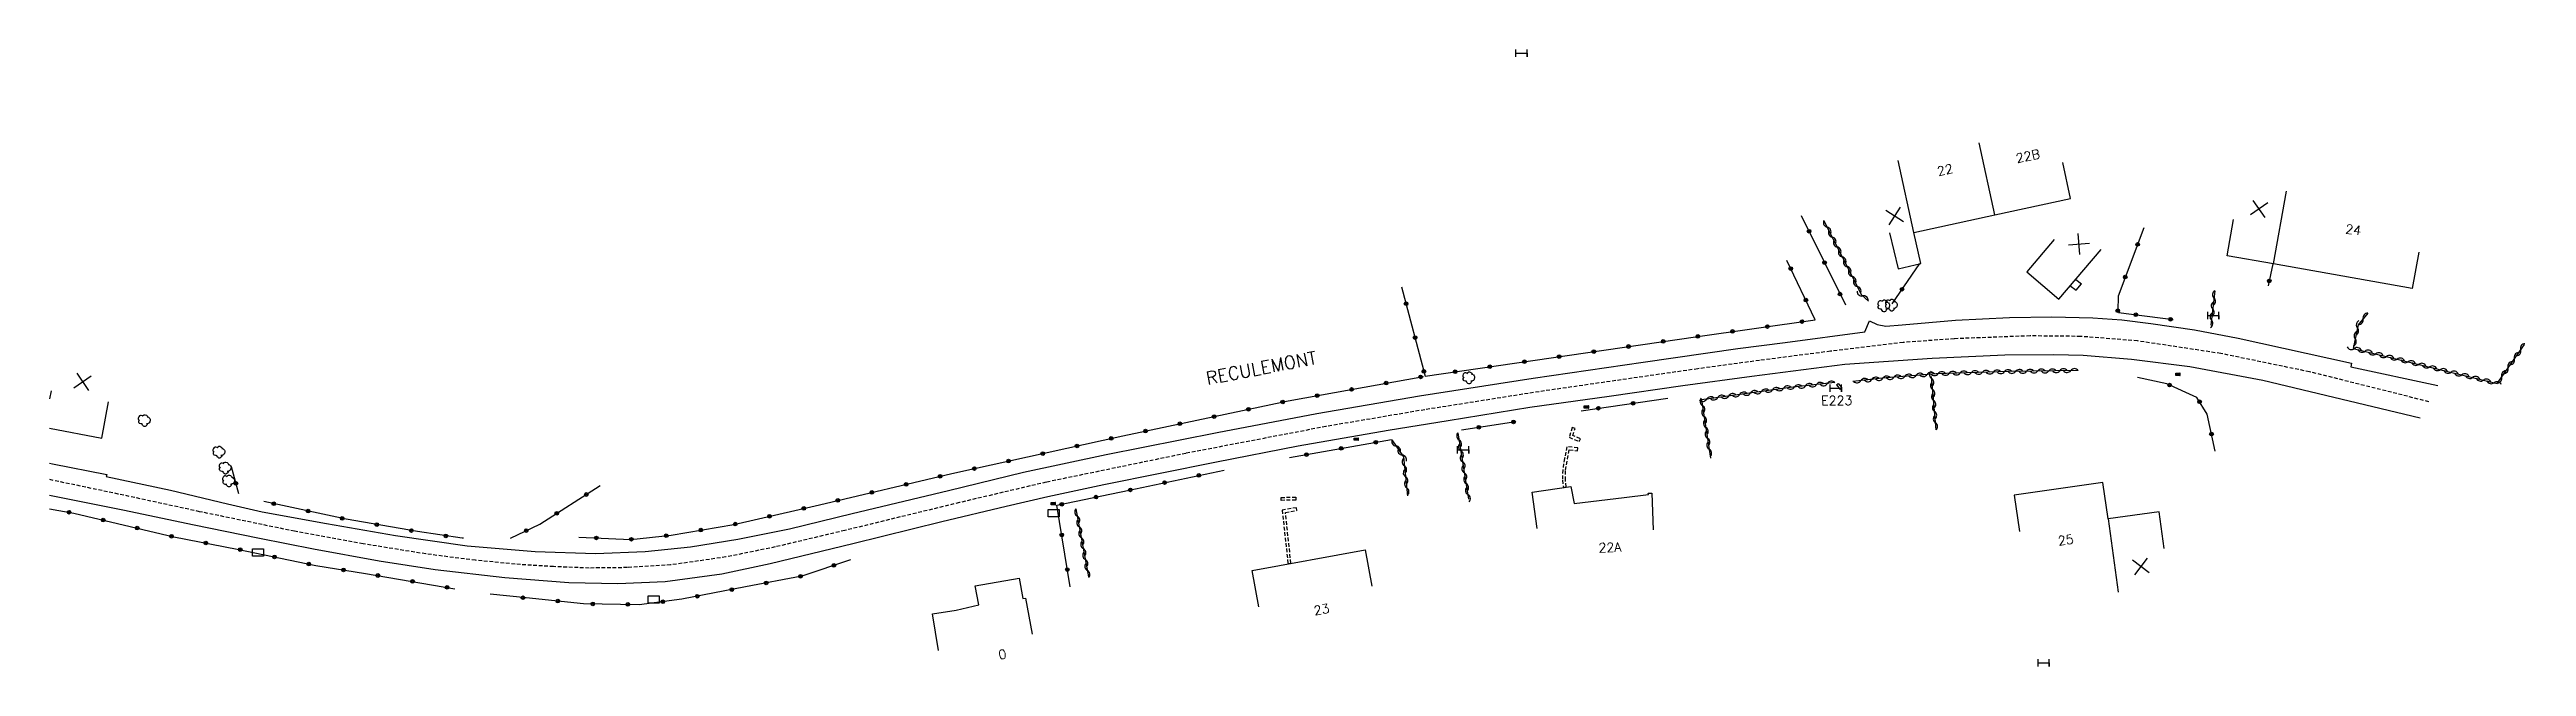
# Model space of a CAD drawing. Header units: millimetres. Extents: x 268000 to 268336, y 120133 to 120217.
import ezdxf
from ezdxf.enums import TextEntityAlignment as Align

# ---------------------------------------------------------------- set-up
doc = ezdxf.new("R2010")
doc.units = ezdxf.units.MM
doc.linetypes.add('DASHED', pattern=[0.75, 0.5, -0.25])
doc.layers.get('0').update_dxf_attribs({"linetype": 'CONTINUOUS'})
for name, color, linetype in [('W0001', 6, 'DASHED'), ('W0008', 7, 'CONTINUOUS'), ('W0100', 7, 'CONTINUOUS'), ('W0105', 7, 'CONTINUOUS'), ('W0112', 1, 'DASHED'), ('W0300', 7, 'CONTINUOUS'), ('W0310', 3, 'CONTINUOUS'), ('W0322', 7, 'CONTINUOUS'), ('W0400', 7, 'CONTINUOUS'), ('W0984', 7, 'CONTINUOUS'), ('W0989', 7, 'CONTINUOUS'), ('W0991', 7, 'CONTINUOUS'), ('W1102', 7, 'CONTINUOUS'), ('W1471', 7, 'CONTINUOUS'), ('W1474', 7, 'CONTINUOUS')]:
    doc.layers.add(name, color=color, linetype=linetype)
doc.styles.get("Standard").update_dxf_attribs({"font": 'romans.shx', "width": 0.85})

# ---------------------------------------------------------------- blocks, each defined once
blk = doc.blocks.new('t991o')
at = {"color": 0, "linetype": 'Continuous'}
for p, q in [((-1, 1), (1, -1)), ((-1, -1), (1, 1))]:
    blk.add_line(p, q, dxfattribs=at)
blk = doc.blocks.new('T1471')
at = {"color": 0, "linetype": 'Continuous', "flags": 128}
blk.add_lwpolyline([(-0.75, -0.5), (-0.75, 0.5), (0.75, 0.5), (0.75, -0.5), (-0.75, -0.5)], dxfattribs=at)
blk = doc.blocks.new('T300')
for p, q in [((-0.8, 0.51), (-0.86, 0.34)), ((-0.86, 0.34), (-0.86, 0.17)), ((-0.86, 0.17), (-0.74, 0.06)), ((-0.69, 0.63), (-0.8, 0.51)), ((-0.8, -0.06), (-0.74, 0.06)), ((-0.74, 0.06), (-0.69, 0.11)), ((-0.57, 0.69), (-0.69, 0.63)), ((-0.46, 0.69), (-0.57, 0.69)), ((-0.29, 0.63), (-0.46, 0.69)), ((-0.29, 0.63), (-0.17, 0.74)), ((-0.23, 0.57), (-0.29, 0.63)), ((-0.17, 0.74), (-0.06, 0.8)), ((-0.06, 0.8), (0.06, 0.8)), ((0.06, 0.8), (0.23, 0.74)), ((0.23, 0.74), (0.34, 0.63)), ((0.34, 0.63), (0.4, 0.51)), ((0.46, 0.46), (0.34, 0.46)), ((0.4, 0.51), (0.4, 0.46)), ((0.57, 0.4), (0.46, 0.46)), ((0.57, 0.4), (0.69, 0.29)), ((0.69, 0.29), (0.74, 0.17)), ((0.74, 0.06), (0.69, -0.17)), ((0.74, 0.17), (0.74, 0.06)), ((-0.8, -0.17), (-0.8, -0.06)), ((-0.8, -0.23), (-0.8, -0.17)), ((-0.74, -0.34), (-0.8, -0.23)), ((-0.69, -0.4), (-0.74, -0.34)), ((-0.51, -0.46), (-0.69, -0.4)), ((-0.4, -0.46), (-0.51, -0.46)), ((-0.4, -0.46), (-0.34, -0.46)), ((-0.34, -0.46), (-0.34, -0.4)), ((-0.34, -0.51), (-0.34, -0.46)), ((-0.29, -0.63), (-0.34, -0.51)), ((-0.17, -0.74), (-0.29, -0.63)), ((-0.06, -0.8), (-0.17, -0.74)), ((0.06, -0.8), (-0.06, -0.8)), ((0.17, -0.74), (0.06, -0.8)), ((0.23, -0.69), (0.17, -0.74)), ((0.29, -0.46), (0.23, -0.46)), ((0.29, -0.63), (0.23, -0.69)), ((0.46, -0.4), (0.29, -0.46)), ((0.34, -0.51), (0.29, -0.63)), ((0.34, -0.51), (0.34, -0.46)), ((0.57, -0.34), (0.46, -0.4)), ((0.63, -0.29), (0.57, -0.34)), ((0.69, -0.17), (0.63, -0.29))]:
    blk.add_line(p, q)
blk = doc.blocks.new('T400')
for p, q in [((-0.15, 0.3), (0.15, 0.3)), ((-0.15, -0.25), (-0.15, 0.3)), ((-0.15, 0.15), (0.15, 0.15)), ((-0.15, 0), (0.15, 0)), ((0.15, 0.3), (0.15, -0.25)), ((-0.15, -0.15), (0.15, -0.15)), ((-0.15, -0.25), (-0.15, -0.3)), ((-0.15, -0.3), (0.15, -0.3)), ((0.15, -0.3), (0.15, -0.25))]:
    blk.add_line(p, q)
blk = doc.blocks.new('T1474')
at = {"color": 0, "linetype": 'Continuous', "flags": 128}
for points in [[(-0.75, -0.5), (-0.75, 0.5)], [(-0.75, 0), (0.75, 0)], [(0.75, 0), (0.75, -0.5), (0.75, 0.5)]]:
    blk.add_lwpolyline(points, dxfattribs=at)
blk = doc.blocks.new('t322o')
at = {"color": 0, "linetype": 'Continuous'}
for radius in [0.25, 0.15]:
    blk.add_circle((0, 0), radius, dxfattribs=at)
blk = doc.blocks.new('t310o')
at = {"color": 0, "linetype": 'Continuous'}
for centre, start, end in [((-0.5, 0.38), 216.8699, 323.1304), ((0.5, -0.37), 36.8699, 143.1303)]:
    blk.add_arc(centre, 0.625, start, end, dxfattribs=at)

msp = doc.modelspace()

# ---------------------------------------------------------------- linework, layer by layer
at = {"layer": 'W0001'}
msp.add_lwpolyline([(268322.44, 120168.83), (268322.44, 120168.83), (268322.44, 120168.83), (268306.26, 120172.88), (268294.22, 120175.37), (268282.93, 120177.08), (268275.23, 120177.69), (268268.39, 120177.76), (268258.12, 120177.37), (268251.18, 120176.86), (268241.33, 120175.67), (268231.71, 120174.43), (268223.35, 120173.29), (268212.97, 120171.8), (268201.85, 120170.19), (268186.35, 120167.74), (268172.95, 120165.46), (268153.98, 120161.82), (268135.06, 120157.91), (268123.29, 120155.14), (268107.76, 120151.36), (268098.32, 120149.12), (268091.65, 120147.76), (268084.16, 120146.68), (268078.3, 120146.32), (268073.12, 120146.26), (268068.29, 120146.45), (268063.84, 120146.73), (268057.71, 120147.31), (268050.97, 120148.18), (268042.48, 120149.55), (268033.21, 120151.25), (268020.34, 120153.91), (268009.32, 120156.3), (268000, 120158.26)], dxfattribs=at)
at = {"layer": 'W0008'}
for points in [[(268000, 120160.47), (268000.4, 120160.4), (268007.76, 120158.97), (268007.66, 120158.68), (268016.37, 120156.81), (268024.1, 120154.98), (268028.8, 120153.91), (268037.53, 120152.32), (268046.9, 120150.67), (268056.61, 120149.26), (268065.81, 120148.49), (268074, 120148.23), (268080.72, 120148.5), (268086.86, 120149.13), (268093.29, 120150.2), (268100.26, 120151.59), (268108.75, 120153.64), (268121.81, 120156.8), (268131.96, 120159.26), (268143.2, 120161.68), (268158.23, 120164.64), (268171.73, 120167.22), (268185.65, 120169.61), (268201.04, 120172.01), (268215.97, 120174.21), (268228.76, 120176.04), (268235.21, 120176.85), (268245.97, 120178.32), (268246.64, 120179.79), (268247.67, 120179.3), (268248.82, 120179.09), (268251.03, 120179.26), (268258.3, 120179.88), (268265.6, 120180.25)], [(268265.6, 120180.25), (268271.33, 120180.35), (268276.89, 120180.2), (268280.8, 120179.94), (268284.75, 120179.43), (268290.65, 120178.58), (268296.57, 120177.46), (268311.95, 120174.05), (268311.86, 120173.57), (268323.62, 120171.02), (268323.62, 120171.02), (268323.62, 120171.02)], [(268000, 120156.14), (268010.17, 120154.12), (268019.36, 120152.16), (268028.44, 120150.3), (268035.79, 120148.89), (268044.67, 120147.26), (268052.27, 120146.08), (268061.7, 120144.98), (268070.39, 120144.31), (268077.03, 120144.18), (268083.43, 120144.42), (268091.11, 120145.47), (268097.65, 120146.86), (268108.86, 120149.58), (268120.92, 120152.56), (268129.62, 120154.66), (268135.28, 120155.95), (268142.89, 120157.58), (268158.12, 120160.67), (268169.19, 120162.84), (268181.38, 120164.98), (268189.52, 120166.27), (268200.58, 120168.07), (268211.36, 120169.59), (268221.34, 120171.05), (268230.68, 120172.31), (268243.26, 120173.9), (268255.12, 120174.74), (268264.98, 120175.2), (268271.6, 120175.23), (268275.57, 120175.13), (268282.12, 120174.61), (268290.02, 120173.62), (268299.92, 120171.76), (268321.25, 120166.65), (268321.25, 120166.65), (268321.25, 120166.65), (268321.25, 120166.65)]]:
    msp.add_lwpolyline(points, dxfattribs=at)
at = {"layer": 'W0100'}
for p, q in [((268000.2, 120170.29), (268000, 120169.22)), ((268242.17, 120171.1), (268242.63, 120170.5)), ((268242.63, 120170.5), (268242.86, 120170.7))]:
    msp.add_line(p, q, dxfattribs=at)
for points in [[(268249.34, 120191.72), (268250.51, 120186.85), (268253.59, 120187.59), (268252.65, 120191.79), (268263.62, 120194.2), (268273.88, 120196.39), (268272.83, 120201.28)], [(268321.05, 120189.11), (268320.17, 120184.18), (268301.38, 120187.54), (268295.07, 120188.64), (268295.93, 120193.56)], [(268271.64, 120190.84), (268267.93, 120186.45), (268272.29, 120182.76), (268278.03, 120189.49)], [(268242.17, 120171.1), (268242.4, 120171.29), (268242.86, 120170.7)], [(268000, 120165.24), (268007.08, 120163.9), (268008.01, 120168.82)], [(268201.6, 120151.62), (268200.91, 120156.57), (268206.15, 120157.31), (268206.62, 120155.01), (268213.36, 120155.82), (268216.68, 120156.25), (268216.65, 120156.4), (268217.12, 120156.42), (268217.32, 120151.43)], [(268286.57, 120148.93), (268285.88, 120153.89), (268278.96, 120152.92), (268278.24, 120157.85), (268266.25, 120156.17), (268266.94, 120151.22)], [(268163.87, 120141.02), (268162.97, 120145.94), (268178.3, 120148.73), (268179.2, 120143.81)], [(268120.47, 120135.09), (268119.67, 120140.03), (268122.86, 120140.54), (268125.94, 120141.27), (268125.41, 120143.85), (268131.38, 120144.89), (268131.88, 120142.12), (268132.26, 120142.19), (268133.14, 120137.27)]]:
    msp.add_lwpolyline(points, dxfattribs=at)
at = {"layer": 'W0105'}
for p, q in [((268273.79, 120184.61), (268274.62, 120183.94)), ((268274.6, 120185.42), (268275.34, 120184.82)), ((268274.62, 120183.94), (268275.34, 120184.82))]:
    msp.add_line(p, q, dxfattribs=at)
at = {"layer": 'W0112'}
for p, q in [((268206.34, 120165.31), (268205.92, 120164)), ((268205.92, 120164), (268207.3, 120163.44)), ((268166.88, 120155.84), (268168.89, 120155.88)), ((268168.89, 120155.88), (268168.89, 120155.48)), ((268205.01, 120158.17), (268205.15, 120157.2)), ((268168.97, 120154.45), (268167.04, 120154.11)), ((268167.04, 120154.11), (268167.82, 120146.87))]:
    msp.add_line(p, q, dxfattribs=at)
for points in [[(268207.08, 120162.58), (268205.63, 120162.72), (268205.29, 120161.13), (268205.05, 120159.57), (268205.01, 120158.17)], [(268205.95, 120162.29), (268207.04, 120162.18), (268207.08, 120162.58)], [(268206.42, 120164.23), (268206.72, 120165.19), (268206.34, 120165.31)], [(268207.3, 120163.44), (268207.45, 120163.81), (268206.42, 120164.23)], [(268205.15, 120157.2), (268205.54, 120157.26), (268205.41, 120158.19), (268205.45, 120159.53), (268205.68, 120161.06), (268205.95, 120162.29)], [(268168.89, 120155.48), (268166.89, 120155.44), (268166.88, 120155.84)], [(268167.48, 120153.78), (268169.04, 120154.06), (268168.97, 120154.45)], [(268167.82, 120146.87), (268168.22, 120146.91), (268167.48, 120153.78)]]:
    msp.add_lwpolyline(points, dxfattribs=at)
at = {"layer": 'W0310'}
for p, q in [((268293.42, 120183.87), (268292.88, 120179.23)), ((268255.65, 120165), (268255.04, 120172.23)), ((268190.85, 120164.62), (268192.3, 120155.62)), ((268139.08, 120154.29), (268140.79, 120145.06))]:
    msp.add_line(p, q, dxfattribs=at)
for points in [[(268240.44, 120193.39), (268245.54, 120183.32), (268246.5, 120182.48)], [(268314.16, 120180.85), (268312.83, 120179.26), (268312.15, 120176.07), (268331.66, 120171.31), (268335.38, 120176.6)], [(268274.91, 120173.08), (268265.47, 120172.92), (268255.66, 120172.63), (268248.32, 120172.01), (268244.38, 120171.57)], [(268241.93, 120171.42), (268235.87, 120170.77), (268223.86, 120169.09), (268225.07, 120161.18)], [(268181.91, 120163.65), (268183.46, 120161.33), (268184.03, 120156.04)]]:
    msp.add_lwpolyline(points, dxfattribs=at)
at = {"layer": 'W0322'}
for p, q in [((268237.38, 120194.09), (268243.36, 120181.97)), ((268249.68, 120182.13), (268253.43, 120187.57)), ((268301.26, 120187.54), (268300.66, 120184.54)), ((268280.37, 120180.92), (268287.78, 120179.97)), ((268207.53, 120167.59), (268219.28, 120169.31)), ((268191.35, 120165), (268198.72, 120166.14)), ((268168.02, 120161.24), (268181.85, 120163.71)), ((268024.62, 120160.04), (268025.62, 120156.38))]:
    msp.add_line(p, q, dxfattribs=at)
for points in [[(268283.8, 120192.41), (268280.31, 120183.16), (268280.27, 120181.15)], [(268183.22, 120184.42), (268186.41, 120172.3), (268223.03, 120177.64), (268239.26, 120179.95), (268235.44, 120188)], [(268071.73, 120150.44), (268078.79, 120150.15), (268084.22, 120150.71), (268092.74, 120152.18), (268104.36, 120154.85), (268122.29, 120159.09), (268145.45, 120164.19), (268167.83, 120168.95), (268186.2, 120172.26)], [(268293.47, 120162.11), (268292.39, 120167.15), (268291, 120169.42), (268286.93, 120171.25), (268282.95, 120172.13)], [(268138.3, 120143.72), (268136.5, 120154.77), (268146.31, 120156.84), (268159.16, 120159.54)], [(268062.48, 120150.31), (268066.43, 120152.23), (268074.62, 120157.44)], [(268000, 120154.3), (268003.31, 120153.71), (268016.86, 120150.5), (268025.42, 120148.84), (268036.07, 120146.6), (268042.82, 120145.54), (268054.93, 120143.46)], [(268056.08, 120150.31), (268055.92, 120150.31), (268049.87, 120151.2), (268040.21, 120152.88), (268029.03, 120155.27)], [(268108.54, 120147.36), (268101.94, 120145.17), (268094.32, 120143.71), (268085.7, 120142.02), (268079.92, 120141.29), (268072.38, 120141.42), (268064.58, 120142.2), (268059.69, 120142.71)]]:
    msp.add_lwpolyline(points, dxfattribs=at)
at = {"layer": 'W1102'}
for p, q in [((268263.62, 120194.2), (268261.47, 120203.97)), ((268252.65, 120191.79), (268250.5, 120201.56)), ((268301.38, 120187.54), (268303.14, 120197.38)), ((268278.96, 120152.92), (268280.34, 120143.01))]:
    msp.add_line(p, q, dxfattribs=at)

# ---------------------------------------------------------------- block references
at = {"layer": 'W0300'}
for p in [(268249.64, 120181.93), (268248.61, 120181.83), (268192.37, 120172.06), (268012.89, 120166.27), (268023, 120161.98), (268023.85, 120159.82), (268024.31, 120158.07)]:
    msp.add_blockref('T300', p, dxfattribs=at)
at = {"layer": 'W0310'}
for p, rotation in [((268240.9, 120192.5), 296.8555934207356), ((268241.57, 120191.16), 296.8555934207356), ((268242.25, 120189.82), 296.8555934207356), ((268242.93, 120188.48), 296.8555934207356), ((268243.6, 120187.15), 296.8555934207356), ((268244.28, 120185.81), 296.8555934207356), ((268244.96, 120184.47), 296.8555934207356), ((268245.7, 120183.18), 318.653592787395), ((268293.3, 120182.88), 263.3724776034799), ((268292.96, 120179.9), 263.3724776034799), ((268293.13, 120181.39), 263.3724776034799), ((268312.74, 120178.84), 258.0217083933642), ((268313.51, 120180.08), 230.0310371104854), ((268312.32, 120176.03), 346.2715817811608), ((268312.43, 120177.37), 258.0217083933642), ((268313.78, 120175.68), 346.2715817811608), ((268334.87, 120175.88), 54.98124809412738), ((268252.93, 120172.4), 184.8804311524697), ((268254.42, 120172.53), 184.8804311524697), ((268255.06, 120171.97), 94.81161148608305), ((268255.92, 120172.64), 181.6995247661361), ((268257.42, 120172.68), 181.6995247661361), ((268258.92, 120172.73), 181.6995247661361), ((268260.42, 120172.77), 181.6995247661361), ((268261.92, 120172.82), 181.6995247661361), ((268263.42, 120172.86), 181.6995247661361), ((268264.91, 120172.91), 181.6995247661361), ((268266.41, 120172.94), 180.92798666164), ((268267.91, 120172.96), 180.92798666164), ((268269.41, 120172.99), 180.92798666164), ((268270.91, 120173.01), 180.92798666164), ((268272.41, 120173.04), 180.92798666164), ((268273.91, 120173.06), 180.92798666164), ((268315.23, 120175.32), 346.2715817811608), ((268316.69, 120174.96), 346.2715817811608), ((268318.15, 120174.61), 346.2715817811608), ((268319.61, 120174.25), 346.2715817811608), ((268321.06, 120173.9), 346.2715817811608), ((268322.52, 120173.54), 346.2715817811608), ((268323.98, 120173.18), 346.2715817811608), ((268325.43, 120172.83), 346.2715817811608), ((268326.89, 120172.47), 346.2715817811608), ((268332.29, 120172.2), 54.98124809412738), ((268333.15, 120173.43), 54.98124809412738), ((268334.01, 120174.65), 54.98124809412738), ((268224.57, 120169.19), 187.9557807026613), ((268223.98, 120168.32), 278.6851860442354), ((268226.06, 120169.4), 187.9557807026613), ((268227.54, 120169.61), 187.9557807026613), ((268229.03, 120169.82), 187.9557807026613), ((268230.51, 120170.02), 187.9557807026613), ((268232, 120170.23), 187.9557807026613), ((268233.48, 120170.44), 187.9557807026613), ((268234.97, 120170.65), 187.9557807026613), ((268236.46, 120170.83), 186.1085777078591), ((268237.95, 120170.99), 186.1085777078591), ((268239.44, 120171.15), 186.1085777078591), ((268240.93, 120171.31), 186.1085777078591), ((268245.46, 120171.69), 186.3273161377723), ((268246.96, 120171.85), 186.3273161377723), ((268248.45, 120172.02), 184.8804311524697), ((268249.94, 120172.15), 184.8804311524697), ((268251.43, 120172.27), 184.8804311524697), ((268255.19, 120170.48), 94.81161148608305), ((268255.32, 120168.98), 94.81161148608305), ((268328.35, 120172.12), 346.2715817811608), ((268329.81, 120171.76), 346.2715817811608), ((268331.26, 120171.4), 346.2715817811608), ((268224.21, 120166.83), 278.6851860442354), ((268224.44, 120165.35), 278.6851860442354), ((268255.44, 120167.49), 94.81161148608305), ((268255.57, 120165.99), 94.81161148608305), ((268182.46, 120162.82), 303.8207486479498), ((268191.01, 120163.63), 279.1834871100175), ((268191.25, 120162.15), 279.1834871100175), ((268224.66, 120163.87), 278.6851860442354), ((268224.89, 120162.38), 278.6851860442354), ((268183.3, 120161.58), 303.8207486479498), ((268183.59, 120160.13), 276.1735159204367), ((268183.75, 120158.64), 276.1735159204367), ((268191.48, 120160.67), 279.1834871100175), ((268191.72, 120159.19), 279.1834871100175), ((268183.91, 120157.15), 276.1735159204367), ((268191.96, 120157.71), 279.1834871100175), ((268192.2, 120156.23), 279.1834871100175), ((268139.26, 120153.31), 280.5120078639721), ((268139.53, 120151.84), 280.5120078639721), ((268139.81, 120150.36), 280.5120078639721), ((268140.08, 120148.89), 280.5120078639721), ((268140.35, 120147.41), 280.5120078639721), ((268140.63, 120145.94), 280.5120078639721)]:
    msp.add_blockref('t310o', p, dxfattribs=dict(at, rotation=rotation))
at = {"layer": 'W0322'}
for p, rotation in [((268238.43, 120191.96), 296.256014805911), ((268282.96, 120190.18), 249.3667300618715), ((268235.96, 120186.9), 115.4227383434929), ((268240.53, 120187.7), 296.256014805911), ((268281.28, 120185.74), 249.3667300618715), ((268238, 120182.61), 115.4227383434929), ((268242.63, 120183.44), 296.256014805911), ((268251.03, 120184.08), 55.50406390408263), ((268300.79, 120185.21), 258.7122532068535), ((268183.82, 120182.12), 284.7882545498518), ((268237.48, 120179.7), 8.107463259049764), ((268280.27, 120181.17), 268.6327637592545), ((268282.72, 120180.62), 352.6668604697545), ((268287.43, 120180.01), 352.6668604697545), ((268185.04, 120177.53), 284.7882545498518), ((268213.97, 120176.32), 8.295368387047763), ((268218.67, 120177.01), 8.295368387047763), ((268223.37, 120177.69), 8.107463259049764), ((268228.07, 120178.36), 8.107463259049764), ((268232.78, 120179.03), 8.107463259049764), ((268186.25, 120172.93), 284.7882545498518), ((268190.47, 120172.89), 8.295368387047763), ((268195.17, 120173.58), 8.295368387047763), ((268199.87, 120174.26), 8.295368387047763), ((268204.57, 120174.95), 8.295368387047763), ((268209.27, 120175.63), 8.295368387047763), ((268171.78, 120169.66), 10.24459040765076), ((268176.45, 120170.5), 10.24459040765076), ((268181.12, 120171.35), 10.24459040765076), ((268185.8, 120172.19), 10.24459040765076), ((268287.3, 120171.08), 155.7623035085924), ((268153.17, 120165.83), 11.98703108402881), ((268157.81, 120166.82), 11.98703108402881), ((268162.46, 120167.8), 11.98703108402881), ((268167.11, 120168.79), 11.98703108402881), ((268198.39, 120166.09), 8.830384576384363), ((268209.88, 120167.94), 8.3142342492949), ((268214.58, 120168.62), 8.3142342492949), ((268291.36, 120168.83), 121.5398412933306), ((268139.24, 120162.82), 12.44068847411725), ((268143.88, 120163.85), 12.44068847411725), ((268148.52, 120164.85), 11.98703108402881), ((268175.03, 120162.5), 10.12935244708406), ((268179.71, 120163.33), 10.12935244708406), ((268193.7, 120165.37), 8.830384576384363), ((268292.97, 120164.43), 102.0862970466712), ((268125.32, 120159.75), 12.44068847411725), ((268129.96, 120160.78), 12.44068847411725), ((268134.6, 120161.8), 12.44068847411725), ((268170.35, 120161.66), 10.12935244708406), ((268025.25, 120157.75), 285.3691252888903), ((268072.74, 120156.24), 32.48484111489345), ((268111.44, 120156.52), 13.30060504126881), ((268116.07, 120157.61), 13.30060504126881), ((268120.69, 120158.71), 13.30060504126881), ((268141.81, 120155.89), 11.89838677261646), ((268146.46, 120156.87), 11.8746832718518), ((268151.11, 120157.85), 11.8746832718518), ((268155.76, 120158.82), 11.8746832718518), ((268002.64, 120153.83), 349.9925920542179), ((268007.27, 120152.77), 346.6502784991545), ((268030.38, 120154.99), 167.9273061566417), ((268035.03, 120153.99), 167.9273061566417), ((268039.67, 120153), 167.9273061566417), ((268068.73, 120153.69), 32.48484111489345), ((268092.93, 120152.23), 12.90096668313617), ((268097.57, 120153.29), 12.90096668313617), ((268102.2, 120154.35), 12.90096668313617), ((268106.82, 120155.43), 13.30060504126881), ((268137.16, 120154.91), 11.89838677261646), ((268011.89, 120151.68), 346.6502784991545), ((268016.51, 120150.58), 346.6502784991545), ((268021.17, 120149.66), 349.0562376309629), ((268044.35, 120152.16), 170.101461346545), ((268049.03, 120151.35), 170.101461346545), ((268053.72, 120150.63), 171.6658053087907), ((268064.61, 120151.35), 25.8598602318882), ((268074.1, 120150.34), 357.698459716487), ((268078.84, 120150.16), 5.880819414555), ((268083.57, 120150.65), 5.880819414555), ((268088.26, 120151.41), 9.798880675763808), ((268137.16, 120150.75), 99.23511375898377), ((268025.84, 120148.76), 348.1007749996164), ((268030.48, 120147.78), 348.1007749996164), ((268035.13, 120146.8), 348.1007749996164), ((268039.82, 120146.01), 351.0783336288607), ((268106.29, 120146.62), 198.3462749355608), ((268137.92, 120146.06), 99.23511375898377), ((268044.5, 120145.25), 350.2549828397711), ((268049.19, 120144.45), 350.2549828397711), ((268053.87, 120143.64), 350.2549828397711), ((268064.16, 120142.24), 173.9469618297336), ((268087.78, 120142.43), 191.0990107402126), ((268092.45, 120143.34), 191.0990107402126), ((268097.11, 120144.25), 190.8679929169677), ((268101.78, 120145.14), 190.8679929169677), ((268068.89, 120141.77), 174.3278218252505), ((268073.62, 120141.4), 179.0271830471401), ((268078.37, 120141.32), 179.0271830471401), ((268083.1, 120141.69), 187.1566863917756)]:
    msp.add_blockref('t322o', p, dxfattribs=dict(at, rotation=rotation))
at = {"layer": 'W0400', "rotation": 90}
for p in [(268288.43, 120172.53), (268208.28, 120168.12), (268177.09, 120163.74), (268136.02, 120154.99)]:
    msp.add_blockref('T400', p, dxfattribs=at)
at = {"layer": 'W0991'}
for p, rotation in [((268299.43, 120194.98), 170.1153523623812), ((268250.05, 120194.01), 102.644041225413), ((268275.01, 120190.22), 49.55192261772876), ((268004.48, 120171.52), 349.3133002395974), ((268283.39, 120146.47), 187.9650179514388)]:
    msp.add_blockref('t991o', p, dxfattribs=dict(at, rotation=rotation))
at = {"layer": 'W1471'}
for p in [(268136.08, 120153.69), (268028.24, 120148.37), (268081.88, 120141.99)]:
    msp.add_blockref('T1471', p, dxfattribs=at)
at = {"layer": 'W1474'}
for p in [(268199.47, 120216.12), (268293.2, 120180.54), (268242.06, 120170.65), (268191.56, 120162.31), (268270.23, 120133.4)]:
    msp.add_blockref('T1474', p, dxfattribs=at)

# ---------------------------------------------------------------- texts
at = {"layer": 'W0984'}
msp.add_text('E223', height=1.25, rotation=0.176, dxfattribs=at).set_placement((268242.18, 120168.99), align=Align.MIDDLE)
at = {"layer": 'W0989'}
msp.add_text('RECULEMONT', height=1.75, rotation=10.8835, dxfattribs=at).set_placement((268164.2, 120173.42), align=Align.MIDDLE)
at = {"layer": 'W0991'}
for s, rotation, p in [('22B', 12.0474, (268268.08, 120202.16)), ('22', 12.3946, (268256.85, 120200.28)), ('24', 352.6208, (268312.19, 120192.16)), ('22A', 2.2329, (268211.45, 120149.07)), ('25', 7.9834, (268273.22, 120150.08)), ('23', 10.3082, (268172.37, 120140.64)), ('0', 10.1962, (268129.13, 120134.56))]:
    msp.add_text(s, height=1.25, rotation=rotation, dxfattribs=at).set_placement(p, align=Align.MIDDLE)

doc.saveas('drawing.dxf')
